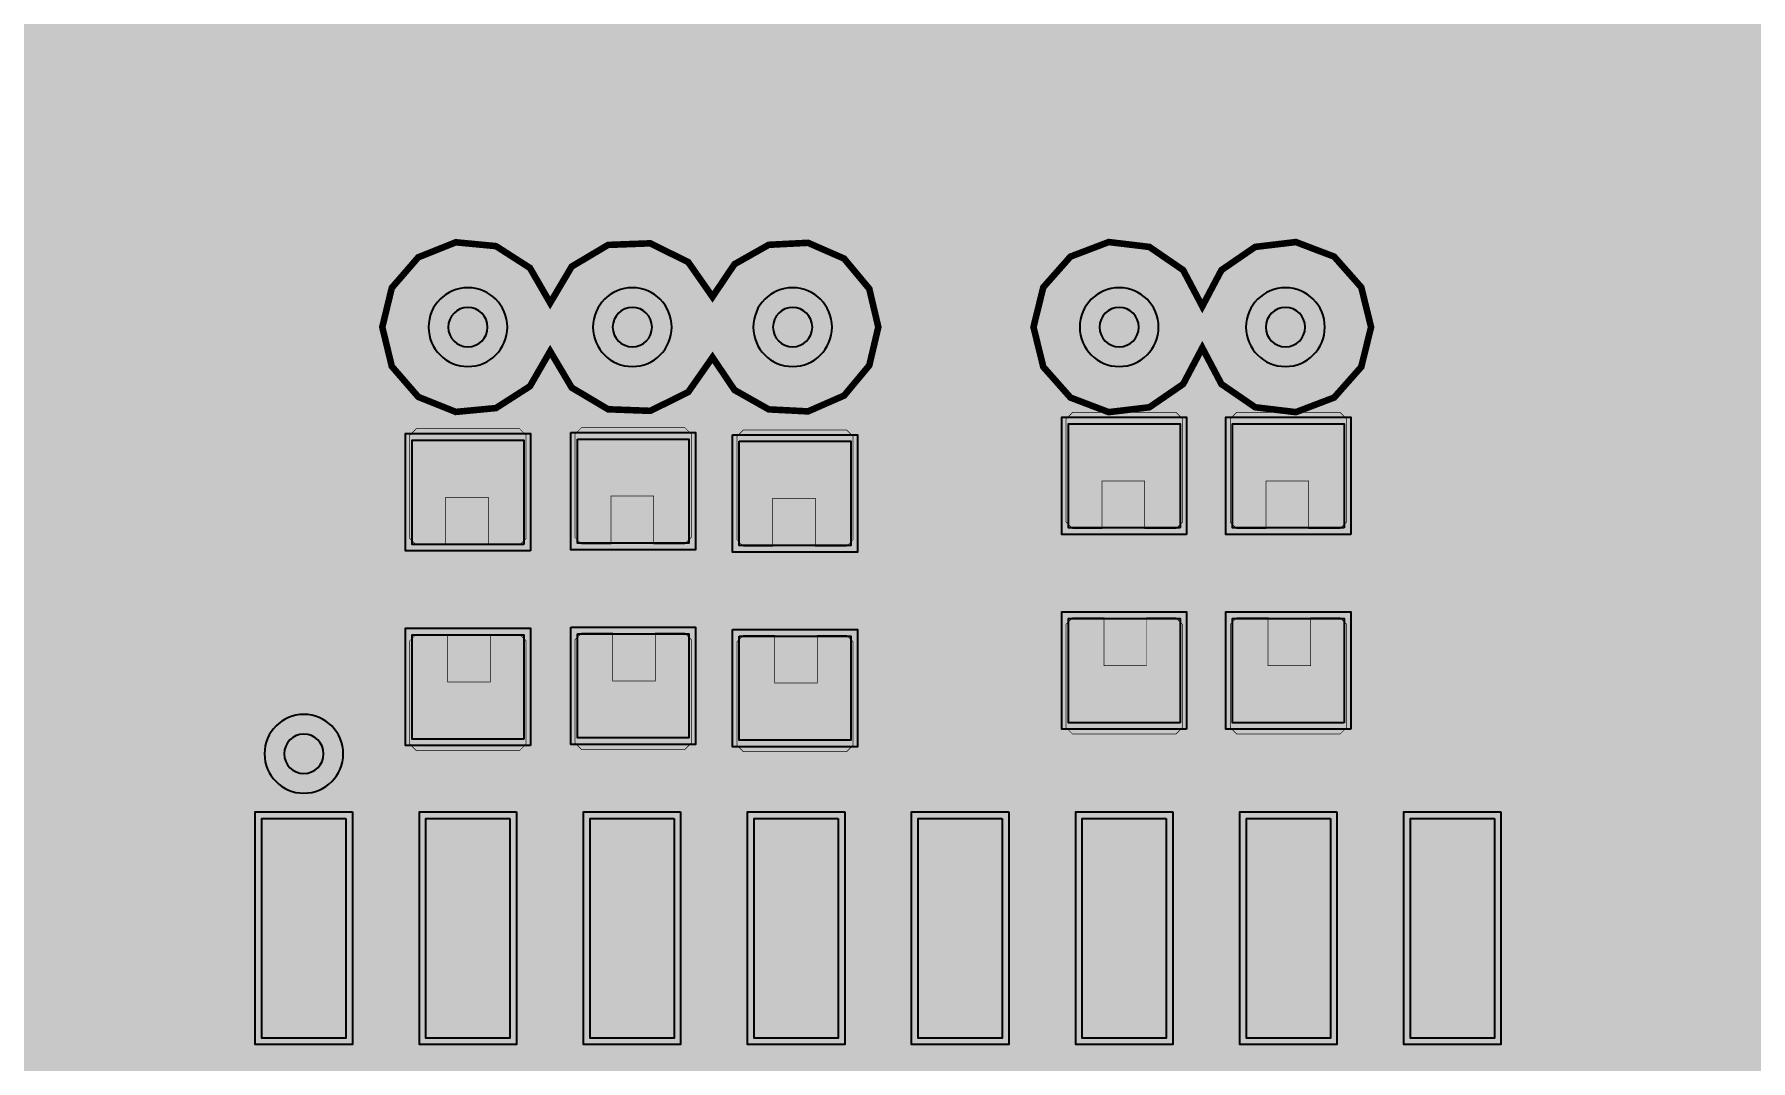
# Model space of a CAD drawing. Header units: millimetres. Extents: x -0.5 to 77.7, y -66.2 to -6.
# Drawn here: x 50.36 to 63.65, y -51.65 to -43.71 of the extents above; entities that cross this region are included whole.
import ezdxf

# ---------------------------------------------------------------- set-up
doc = ezdxf.new("R2010")
doc.units = ezdxf.units.MM
doc.header["$MEASUREMENT"] = 0
for name, color, linetype, true_color in [('Bottom-Layer', 7, 'Continuous', 0x0000ff), ('Document-Layer', 7, 'Continuous', 0xffffff), ('Hole-Layer', 7, 'Continuous', 0x222222), ('Inner1', 7, 'Continuous', 0x999966), ('Multi-Layer', 7, 'Continuous', 0xc0c0c0), ('Top-Layer', 7, 'Continuous', 0xff0000), ('Top-Paste-Mask-Layer', 7, 'Continuous', 0x808080), ('Top-Silkscreen-Layer', 7, 'Continuous', 0xffcc00), ('Top-Solder-Mask-Layer', 7, 'Continuous', 0x800080)]:
    doc.layers.add(name, color=color, linetype=linetype, true_color=true_color)

msp = doc.modelspace()

# ---------------------------------------------------------------- hatches: boundary and pattern name
at = {"layer": 'Inner1'}
for points in [[(77.23901447802896, -6.454152908305818), (77.23901447802896, -65.68199136398273), (-0.022860045720091406, -65.68199136398273), (-0.02286004572008509, -6.454152908305818)], [(53.05796545593092, -45.974091948183904), (53.13166017098555, -46.27791625335539), (53.33636498520883, -46.51421280109517), (53.62658236333223, -46.630462501632856), (53.93780881311105, -46.60082778553835), (54.20087138212088, -46.43189524211978), (54.357301985198404, -46.16121168912712), (54.524366808863036, -46.44278651869272), (54.805786481654316, -46.61011257080966), (55.13296227085916, -46.62240252236277), (55.42614195343202, -46.476660580295764), (55.613860181971155, -46.208412734777625), (55.78402812336606, -46.46100170831857), (56.049156165593196, -46.61088646090487), (56.353320662713244, -46.62645169539584), (56.63236398167703, -46.504414225843576), (56.82742731735639, -46.27051550223293), (56.897365822044385, -45.974091948183904), (56.827427317356396, -45.67766839413488), (56.63236398167704, -45.44376967052423), (56.35332066271325, -45.32173220097197), (56.0491561655932, -45.33729743546294), (55.78402812336607, -45.48718218804923), (55.61386018197116, -45.73977116159018), (55.42614195343203, -45.47152331607204), (55.13296227085916, -45.32578137400503), (54.80578648165431, -45.33807132555814), (54.52436680886303, -45.50539737767508), (54.3573019851984, -45.78697220724068), (54.20087138212088, -45.51628865424803), (53.93780881311105, -45.34735611082945), (53.62658236333223, -45.31772139473495), (53.33636498520883, -45.43397109527263), (53.131660170985555, -45.67026764301241)], [(58.09848932787708, -45.974091948183904), (58.17427724773526, -46.28194336465903), (58.38431799379164, -46.51942849770581), (58.680602085246264, -46.632264841908736), (58.99540720789535, -46.59466114294092), (59.256777654213984, -46.41521256196752), (59.404971399572126, -46.1349360605285), (59.55316514493027, -46.41521256196752), (59.814535591248905, -46.59466114294093), (60.12934071389799, -46.632264841908736), (60.42562480535261, -46.51942849770582), (60.635665551409, -46.28194336465903), (60.71145347126718, -45.974091948183904), (60.635665551409, -45.66624053170878), (60.42562480535262, -45.428755398662), (60.129340713897996, -45.315919054459066), (59.81453559124891, -45.35352275342688), (59.553165144930276, -45.53297133440028), (59.40497139957213, -45.813247835839306), (59.25677765421399, -45.53297133440028), (58.995407207895354, -45.35352275342687), (58.68060208524627, -45.315919054459066), (58.38431799379165, -45.42875539866199), (58.17427724773526, -45.66624053170878)]]:
    msp.add_hatch(color=256, dxfattribs=at).paths.add_polyline_path(points)
at = {"layer": 'Top-Layer'}
for points in [[(59.233121666243335, -47.52896875793752), (58.36911353822709, -47.52896875793752), (58.3691135382271, -46.72249174498349), (59.23312166624334, -46.72249174498349)], [(60.503124206248415, -47.52896875793752), (59.63911607823217, -47.52896875793752), (59.63911607823217, -46.72249174498349), (60.503124206248415, -46.72249174498349)], [(54.15311150622301, -47.655969011938026), (53.28910337820677, -47.655969011938026), (53.28910337820677, -46.84949199898401), (54.15311150622301, -46.84949199898401)], [(54.56774193548388, -46.84085598171197), (55.431750063500125, -46.84085598171197), (55.431750063500125, -47.647332994665994), (54.56774193548388, -47.647332994665994)], [(55.8204724409449, -46.85812801625604), (56.68448056896114, -46.85812801625604), (56.68448056896114, -47.66460502921006), (55.8204724409449, -47.66460502921006)], [(54.15311150622301, -49.162700025400056), (53.28910337820677, -49.162700025400056), (53.28910337820677, -48.35622301244604), (54.15311150622301, -48.35622301244604)], [(54.56774193548388, -48.347586995174005), (55.431750063500125, -48.347586995174005), (55.431750063500125, -49.154064008128024), (54.56774193548388, -49.154064008128024)], [(59.233121666243335, -49.03569977139955), (58.36911353822709, -49.03569977139955), (58.3691135382271, -48.22922275844552), (59.23312166624334, -48.22922275844552)], [(60.503124206248415, -49.03569977139955), (59.63911607823217, -49.03569977139955), (59.63911607823217, -48.22922275844552), (60.503124206248415, -48.22922275844552)], [(55.8204724409449, -48.36485902971807), (56.68448056896114, -48.36485902971807), (56.68448056896114, -49.17133604267209), (55.8204724409449, -49.17133604267209)], [(52.77611125222252, -49.7761112522225), (52.77611125222252, -51.4761112522225), (52.12609855219712, -51.4761112522225), (52.12609855219712, -49.7761112522225)], [(54.0461137922276, -49.7761112522225), (54.0461137922276, -51.4761112522225), (53.3961010922022, -51.4761112522225), (53.3961010922022, -49.7761112522225)], [(55.31611633223268, -49.7761112522225), (55.31611633223268, -51.4761112522225), (54.66610363220728, -51.4761112522225), (54.66610363220728, -49.7761112522225)], [(56.58611887223776, -49.7761112522225), (56.58611887223776, -51.4761112522225), (55.936106172212355, -51.4761112522225), (55.936106172212355, -49.7761112522225)], [(57.85612141224284, -49.7761112522225), (57.85612141224284, -51.4761112522225), (57.206108712217436, -51.4761112522225), (57.206108712217436, -49.7761112522225)], [(59.126123952247916, -49.7761112522225), (59.126123952247916, -51.4761112522225), (58.476111252222516, -51.4761112522225), (58.476111252222516, -49.7761112522225)], [(60.396126492252996, -49.7761112522225), (60.396126492252996, -51.4761112522225), (59.7461137922276, -51.4761112522225), (59.7461137922276, -49.7761112522225)], [(61.66612903225808, -49.7761112522225), (61.66612903225808, -51.4761112522225), (61.01611633223268, -51.4761112522225), (61.01611633223268, -49.7761112522225)]]:
    msp.add_hatch(color=256, dxfattribs=at).paths.add_polyline_path(points)
at = {"layer": 'Top-Paste-Mask-Layer'}
for points in [[(53.27112014224029, -46.81107442214885), (53.32113284226569, -46.76108712217425), (54.121132842265695, -46.76108712217425), (54.17112014224029, -46.81107442214885), (54.17112014224029, -47.611074422148846), (54.121132842265695, -47.661087122174244), (53.879095758191525, -47.661087122174244), (53.879095758191525, -47.29108458216917), (53.549098298196604, -47.29108458216917), (53.549098298196604, -47.661087122174244), (53.32113284226569, -47.661087122174244), (53.27112014224029, -47.611074422148846)], [(53.27112014224029, -46.81107442214885), (53.32113284226569, -46.76108712217425), (54.121132842265695, -46.76108712217425), (54.17112014224029, -46.81107442214885), (54.17112014224029, -47.611074422148846), (54.121132842265695, -47.661087122174244), (53.879095758191525, -47.661087122174244), (53.879095758191525, -47.29108458216917), (53.549098298196604, -47.29108458216917), (53.549098298196604, -47.661087122174244), (53.32113284226569, -47.661087122174244), (53.27112014224029, -47.611074422148846)], [(54.54975869951741, -46.80243840487682), (54.59977139954281, -46.752451104902214), (55.399771399542814, -46.752451104902214), (55.44975869951741, -46.80243840487682), (55.44975869951741, -47.602438404876814), (55.399771399542814, -47.65245110490221), (55.15773431546864, -47.65245110490221), (55.15773431546864, -47.28244856489714), (54.827736855473724, -47.28244856489714), (54.827736855473724, -47.65245110490221), (54.59977139954281, -47.65245110490221), (54.54975869951741, -47.602438404876814)], [(54.54975869951741, -46.80243840487682), (54.59977139954281, -46.752451104902214), (55.399771399542814, -46.752451104902214), (55.44975869951741, -46.80243840487682), (55.44975869951741, -47.602438404876814), (55.399771399542814, -47.65245110490221), (55.15773431546864, -47.65245110490221), (55.15773431546864, -47.28244856489714), (54.827736855473724, -47.28244856489714), (54.827736855473724, -47.65245110490221), (54.59977139954281, -47.65245110490221), (54.54975869951741, -47.602438404876814)], [(58.35113030226061, -46.68407416814834), (58.40114300228601, -46.63408686817374), (59.20114300228602, -46.63408686817374), (59.25113030226061, -46.68407416814834), (59.25113030226061, -47.48407416814834), (59.20114300228602, -47.53408686817374), (58.95910591821185, -47.53408686817374), (58.95910591821185, -47.16408432816866), (58.629108458216926, -47.16408432816866), (58.629108458216926, -47.53408686817374), (58.40114300228601, -47.53408686817374), (58.35113030226061, -47.48407416814834)], [(58.35113030226061, -46.68407416814834), (58.40114300228601, -46.63408686817374), (59.20114300228602, -46.63408686817374), (59.25113030226061, -46.68407416814834), (59.25113030226061, -47.48407416814834), (59.20114300228602, -47.53408686817374), (58.95910591821185, -47.53408686817374), (58.95910591821185, -47.16408432816866), (58.629108458216926, -47.16408432816866), (58.629108458216926, -47.53408686817374), (58.40114300228601, -47.53408686817374), (58.35113030226061, -47.48407416814834)], [(59.62113284226569, -46.68407416814834), (59.67114554229109, -46.63408686817374), (60.4711455422911, -46.63408686817374), (60.52113284226569, -46.68407416814834), (60.52113284226569, -47.48407416814834), (60.4711455422911, -47.53408686817374), (60.22910845821693, -47.53408686817374), (60.22910845821693, -47.16408432816866), (59.89911099822201, -47.16408432816866), (59.89911099822201, -47.53408686817374), (59.67114554229109, -47.53408686817374), (59.62113284226569, -47.48407416814834)], [(59.62113284226569, -46.68407416814834), (59.67114554229109, -46.63408686817374), (60.4711455422911, -46.63408686817374), (60.52113284226569, -46.68407416814834), (60.52113284226569, -47.48407416814834), (60.4711455422911, -47.53408686817374), (60.22910845821693, -47.53408686817374), (60.22910845821693, -47.16408432816866), (59.89911099822201, -47.16408432816866), (59.89911099822201, -47.53408686817374), (59.67114554229109, -47.53408686817374), (59.62113284226569, -47.48407416814834)], [(55.80248920497841, -46.81971043942088), (55.85250190500381, -46.769723139446285), (56.65250190500382, -46.769723139446285), (56.70248920497841, -46.81971043942088), (56.70248920497841, -47.61971043942088), (56.65250190500382, -47.669723139446276), (56.41046482092964, -47.669723139446276), (56.41046482092964, -47.2997205994412), (56.080467360934726, -47.2997205994412), (56.080467360934726, -47.669723139446276), (55.85250190500381, -47.669723139446276), (55.80248920497841, -47.61971043942088)], [(55.80248920497841, -46.81971043942088), (55.85250190500381, -46.769723139446285), (56.65250190500382, -46.769723139446285), (56.70248920497841, -46.81971043942088), (56.70248920497841, -47.61971043942088), (56.65250190500382, -47.669723139446276), (56.41046482092964, -47.669723139446276), (56.41046482092964, -47.2997205994412), (56.080467360934726, -47.2997205994412), (56.080467360934726, -47.669723139446276), (55.85250190500381, -47.669723139446276), (55.80248920497841, -47.61971043942088)], [(59.25110490220981, -49.0741173482347), (59.20109220218441, -49.124104648209304), (58.40109220218441, -49.124104648209304), (58.35110490220981, -49.0741173482347), (58.35110490220981, -48.274117348234704), (58.40109220218441, -48.224104648209305), (58.64312928625858, -48.224104648209305), (58.64312928625858, -48.59410718821438), (58.9731267462535, -48.59410718821438), (58.9731267462535, -48.224104648209305), (59.20109220218441, -48.224104648209305), (59.25110490220981, -48.274117348234704)], [(59.25110490220981, -49.0741173482347), (59.20109220218441, -49.124104648209304), (58.40109220218441, -49.124104648209304), (58.35110490220981, -49.0741173482347), (58.35110490220981, -48.274117348234704), (58.40109220218441, -48.224104648209305), (58.64312928625858, -48.224104648209305), (58.64312928625858, -48.59410718821438), (58.9731267462535, -48.59410718821438), (58.9731267462535, -48.224104648209305), (59.20109220218441, -48.224104648209305), (59.25110490220981, -48.274117348234704)], [(60.52110744221489, -49.0741173482347), (60.47109474218949, -49.124104648209304), (59.67109474218949, -49.124104648209304), (59.62110744221489, -49.0741173482347), (59.62110744221489, -48.274117348234704), (59.67109474218949, -48.224104648209305), (59.91313182626366, -48.224104648209305), (59.91313182626366, -48.59410718821438), (60.24312928625858, -48.59410718821438), (60.24312928625858, -48.224104648209305), (60.47109474218949, -48.224104648209305), (60.52110744221489, -48.274117348234704)], [(60.52110744221489, -49.0741173482347), (60.47109474218949, -49.124104648209304), (59.67109474218949, -49.124104648209304), (59.62110744221489, -49.0741173482347), (59.62110744221489, -48.274117348234704), (59.67109474218949, -48.224104648209305), (59.91313182626366, -48.224104648209305), (59.91313182626366, -48.59410718821438), (60.24312928625858, -48.59410718821438), (60.24312928625858, -48.224104648209305), (60.47109474218949, -48.224104648209305), (60.52110744221489, -48.274117348234704)], [(54.171094742189496, -49.201117602235215), (54.12108204216409, -49.25110490220981), (53.321082042164086, -49.25110490220981), (53.27109474218949, -49.201117602235215), (53.27109474218949, -48.40111760223522), (53.321082042164086, -48.35110490220981), (53.563119126238256, -48.35110490220981), (53.563119126238256, -48.72110744221489), (53.89311658623318, -48.72110744221489), (53.89311658623318, -48.35110490220981), (54.12108204216409, -48.35110490220981), (54.171094742189496, -48.40111760223522)], [(54.171094742189496, -49.201117602235215), (54.12108204216409, -49.25110490220981), (53.321082042164086, -49.25110490220981), (53.27109474218949, -49.201117602235215), (53.27109474218949, -48.40111760223522), (53.321082042164086, -48.35110490220981), (53.563119126238256, -48.35110490220981), (53.563119126238256, -48.72110744221489), (53.89311658623318, -48.72110744221489), (53.89311658623318, -48.35110490220981), (54.12108204216409, -48.35110490220981), (54.171094742189496, -48.40111760223522)], [(55.449733299466615, -49.19248158496318), (55.39972059944121, -49.24246888493778), (54.599720599441206, -49.24246888493778), (54.54973329946661, -49.19248158496318), (54.54973329946661, -48.39248158496318), (54.599720599441206, -48.34246888493778), (54.84175768351538, -48.34246888493778), (54.84175768351538, -48.712471424942855), (55.171755143510296, -48.712471424942855), (55.171755143510296, -48.34246888493778), (55.39972059944121, -48.34246888493778), (55.449733299466615, -48.39248158496318)], [(55.449733299466615, -49.19248158496318), (55.39972059944121, -49.24246888493778), (54.599720599441206, -49.24246888493778), (54.54973329946661, -49.19248158496318), (54.54973329946661, -48.39248158496318), (54.599720599441206, -48.34246888493778), (54.84175768351538, -48.34246888493778), (54.84175768351538, -48.712471424942855), (55.171755143510296, -48.712471424942855), (55.171755143510296, -48.34246888493778), (55.39972059944121, -48.34246888493778), (55.449733299466615, -48.39248158496318)], [(56.70246380492761, -49.20975361950725), (56.65245110490221, -49.25974091948184), (55.85245110490221, -49.25974091948184), (55.80246380492761, -49.20975361950725), (55.80246380492761, -48.40975361950725), (55.85245110490221, -48.359740919481844), (56.094488188976385, -48.359740919481844), (56.094488188976385, -48.729743459486926), (56.4244856489713, -48.729743459486926), (56.4244856489713, -48.359740919481844), (56.65245110490221, -48.359740919481844), (56.70246380492761, -48.40975361950725)], [(56.70246380492761, -49.20975361950725), (56.65245110490221, -49.25974091948184), (55.85245110490221, -49.25974091948184), (55.80246380492761, -49.20975361950725), (55.80246380492761, -48.40975361950725), (55.85245110490221, -48.359740919481844), (56.094488188976385, -48.359740919481844), (56.094488188976385, -48.729743459486926), (56.4244856489713, -48.729743459486926), (56.4244856489713, -48.359740919481844), (56.65245110490221, -48.359740919481844), (56.70246380492761, -48.40975361950725)], [(52.77611125222252, -49.7761112522225), (52.77611125222252, -51.4761112522225), (52.12609855219712, -51.4761112522225), (52.12609855219712, -49.7761112522225)], [(54.0461137922276, -49.7761112522225), (54.0461137922276, -51.4761112522225), (53.3961010922022, -51.4761112522225), (53.3961010922022, -49.7761112522225)], [(55.31611633223268, -49.7761112522225), (55.31611633223268, -51.4761112522225), (54.66610363220728, -51.4761112522225), (54.66610363220728, -49.7761112522225)], [(56.58611887223776, -49.7761112522225), (56.58611887223776, -51.4761112522225), (55.936106172212355, -51.4761112522225), (55.936106172212355, -49.7761112522225)], [(57.85612141224284, -49.7761112522225), (57.85612141224284, -51.4761112522225), (57.206108712217436, -51.4761112522225), (57.206108712217436, -49.7761112522225)], [(59.126123952247916, -49.7761112522225), (59.126123952247916, -51.4761112522225), (58.476111252222516, -51.4761112522225), (58.476111252222516, -49.7761112522225)], [(60.396126492252996, -49.7761112522225), (60.396126492252996, -51.4761112522225), (59.7461137922276, -51.4761112522225), (59.7461137922276, -49.7761112522225)], [(61.66612903225808, -49.7761112522225), (61.66612903225808, -51.4761112522225), (61.01611633223268, -51.4761112522225), (61.01611633223268, -49.7761112522225)]]:
    msp.add_hatch(color=256, dxfattribs=at).paths.add_polyline_path(points)
at = {"layer": 'Top-Solder-Mask-Layer'}
for points in [[(59.283921767843545, -47.57976885953772), (58.31831343662688, -47.57976885953772), (58.31831343662689, -46.67169164338329), (59.28392176784355, -46.67169164338329)], [(60.553924307848625, -47.57976885953772), (59.58831597663196, -47.57976885953772), (59.58831597663196, -46.67169164338329), (60.553924307848625, -46.67169164338329)], [(54.20391160782322, -47.706769113538236), (53.23830327660656, -47.706769113538236), (53.23830327660656, -46.7986918973838), (54.20391160782322, -46.7986918973838)], [(54.51694183388367, -46.790055880111765), (55.482550165100335, -46.790055880111765), (55.482550165100335, -47.698133096266204), (54.51694183388367, -47.698133096266204)], [(55.76967233934469, -46.80732791465583), (56.73528067056135, -46.80732791465583), (56.73528067056135, -47.71540513081027), (55.76967233934469, -47.71540513081027)], [(59.283921767843545, -49.08649987299976), (58.31831343662688, -49.08649987299976), (58.31831343662689, -48.17842265684532), (59.28392176784355, -48.17842265684532)], [(60.553924307848625, -49.08649987299976), (59.58831597663196, -49.08649987299976), (59.58831597663196, -48.17842265684532), (60.553924307848625, -48.17842265684532)], [(54.20391160782322, -49.213500127000266), (53.23830327660656, -49.213500127000266), (53.23830327660656, -48.30542291084583), (54.20391160782322, -48.30542291084583)], [(54.51694183388367, -48.296786893573795), (55.482550165100335, -48.296786893573795), (55.482550165100335, -49.204864109728234), (54.51694183388367, -49.204864109728234)], [(55.76967233934469, -48.31405892811786), (56.73528067056135, -48.31405892811786), (56.73528067056135, -49.2221361442723), (55.76967233934469, -49.2221361442723)], [(52.826911353822716, -49.725311150622304), (52.826911353822716, -51.526911353822705), (52.07529845059692, -51.526911353822705), (52.07529845059692, -49.725311150622304)], [(54.0969138938278, -49.725311150622304), (54.0969138938278, -51.526911353822705), (53.345300990602, -51.526911353822705), (53.345300990602, -49.725311150622304)], [(55.36691643383288, -49.725311150622304), (55.36691643383288, -51.526911353822705), (54.61530353060708, -51.526911353822705), (54.61530353060708, -49.725311150622304)], [(56.63691897383796, -49.725311150622304), (56.63691897383796, -51.526911353822705), (55.88530607061216, -51.526911353822705), (55.88530607061216, -49.725311150622304)], [(57.90692151384304, -49.725311150622304), (57.90692151384304, -51.526911353822705), (57.15530861061724, -51.526911353822705), (57.15530861061724, -49.725311150622304)], [(59.17692405384812, -49.725311150622304), (59.17692405384812, -51.526911353822705), (58.42531115062232, -51.526911353822705), (58.42531115062232, -49.725311150622304)], [(60.4469265938532, -49.725311150622304), (60.4469265938532, -51.526911353822705), (59.6953136906274, -51.526911353822705), (59.6953136906274, -49.725311150622304)], [(61.71692913385828, -49.725311150622304), (61.71692913385828, -51.526911353822705), (60.96531623063248, -51.526911353822705), (60.96531623063248, -49.725311150622304)]]:
    msp.add_hatch(color=256, dxfattribs=at).paths.add_polyline_path(points)

# ---------------------------------------------------------------- linework, layer by layer
at = {"layer": 'Bottom-Layer', "const_width": 0.25400050800101603}
for points in [[(54.22910845821692, -42.7990855981712), (56.23422402844807, -44.804201168402344)], [(53.8481076962154, -43.30708661417324), (54.99349758699518, -44.45247650495302)], [(54.99349758699518, -44.45247650495302), (54.99349758699518, -45.974091948183904)], [(42.672085344170696, -44.57708915417832), (52.3241046482093, -44.57708915417832)], [(52.3241046482093, -44.57708915417832), (53.721107442214894, -45.974091948183904)], [(57.32972059944121, -45.15948437896876), (57.78511557023115, -44.704089408178824)], [(57.78511557023115, -44.704089408178824), (58.77830835661671, -44.704089408178824)], [(58.77830835661671, -44.704089408178824), (60.04831089662179, -45.974091948183904)], [(56.23422402844807, -44.804201168402344), (56.23422402844807, -45.974091948183904)], [(57.32972059944121, -46.30248666497334), (57.32972059944121, -45.15948437896876)], [(56.38811277622556, -48.260096520193045), (58.6741173482347, -45.974091948183904)], [(58.6741173482347, -45.974091948183904), (58.76163068326137, -45.974091948183904)], [(57.15011430022861, -46.48209296418593), (57.32972059944121, -46.30248666497334)], [(55.20612395224791, -47.828097536195074), (56.55212852425706, -46.48209296418593)], [(56.55212852425706, -46.48209296418593), (57.15011430022861, -46.48209296418593)], [(45.09718821437644, -47.828097536195074), (55.20612395224791, -47.828097536195074)], [(44.81665481330963, -48.260096520193045), (56.38811277622556, -48.260096520193045)]]:
    msp.add_lwpolyline(points, dxfattribs=at)
at = {"layer": 'Document-Layer', "const_width": 0.5}
msp.add_lwpolyline([(61.24612649225299, -50.62611125222251, 1), (61.745999491999, -50.62611125222251, 1)], format="xyb", close=True, dxfattribs=at)
msp.add_lwpolyline([(61.24612649225299, -50.62611125222251, 1), (61.745999491999, -50.62611125222251, 1)], format="xyb", close=True, dxfattribs=at)
at = {"layer": 'Hole-Layer'}
for points in [[(53.56860807721616, -45.974091948183904, 1), (53.87360680721362, -45.974091948183904, 1)], [(54.84099822199645, -45.974091948183904, 1), (55.145996951993915, -45.974091948183904, 1)], [(56.081724663449336, -45.974091948183904, 1), (56.3867233934468, -45.974091948183904, 1)], [(58.60913131826264, -45.974091948183904, 1), (58.914130048260105, -45.974091948183904, 1)], [(59.89581153162306, -45.974091948183904, 1), (60.200810261620525, -45.974091948183904, 1)], [(52.29860553721108, -49.27609855219711, 1), (52.603604267208546, -49.27609855219711, 1)]]:
    msp.add_lwpolyline(points, format="xyb", close=True, dxfattribs=at)
at = {"layer": 'Inner1', "const_width": 0.05080010160020321}
for points in [[(53.05796545593092, -45.974091948183904), (53.13166017098555, -46.27791625335539), (53.33636498520883, -46.51421280109517), (53.62658236333223, -46.630462501632856), (53.93780881311105, -46.60082778553835), (54.20087138212088, -46.43189524211978), (54.357301985198404, -46.16121168912712), (54.524366808863036, -46.44278651869272), (54.805786481654316, -46.61011257080966), (55.13296227085916, -46.62240252236277), (55.42614195343202, -46.476660580295764), (55.613860181971155, -46.208412734777625), (55.78402812336606, -46.46100170831857), (56.049156165593196, -46.61088646090487), (56.353320662713244, -46.62645169539584), (56.63236398167703, -46.504414225843576), (56.82742731735639, -46.27051550223293), (56.897365822044385, -45.974091948183904), (56.827427317356396, -45.67766839413488), (56.63236398167704, -45.44376967052423), (56.35332066271325, -45.32173220097197), (56.0491561655932, -45.33729743546294), (55.78402812336607, -45.48718218804923), (55.61386018197116, -45.73977116159018), (55.42614195343203, -45.47152331607204), (55.13296227085916, -45.32578137400503), (54.80578648165431, -45.33807132555814), (54.52436680886303, -45.50539737767508), (54.3573019851984, -45.78697220724068), (54.20087138212088, -45.51628865424803), (53.93780881311105, -45.34735611082945), (53.62658236333223, -45.31772139473495), (53.33636498520883, -45.43397109527263), (53.131660170985555, -45.67026764301241)], [(58.09848932787708, -45.974091948183904), (58.17427724773526, -46.28194336465903), (58.38431799379164, -46.51942849770581), (58.680602085246264, -46.632264841908736), (58.99540720789535, -46.59466114294092), (59.256777654213984, -46.41521256196752), (59.404971399572126, -46.1349360605285), (59.55316514493027, -46.41521256196752), (59.814535591248905, -46.59466114294093), (60.12934071389799, -46.632264841908736), (60.42562480535261, -46.51942849770582), (60.635665551409, -46.28194336465903), (60.71145347126718, -45.974091948183904), (60.635665551409, -45.66624053170878), (60.42562480535262, -45.428755398662), (60.129340713897996, -45.315919054459066), (59.81453559124891, -45.35352275342688), (59.553165144930276, -45.53297133440028), (59.40497139957213, -45.813247835839306), (59.25677765421399, -45.53297133440028), (58.995407207895354, -45.35352275342687), (58.68060208524627, -45.315919054459066), (58.38431799379165, -45.42875539866199), (58.17427724773526, -45.66624053170878)]]:
    msp.add_lwpolyline(points, close=True, dxfattribs=at)
at = {"layer": 'Multi-Layer'}
for points in [[(53.416106172212345, -45.974091948183904, 1), (54.026108712217436, -45.974091948183904, 1)], [(54.68849631699264, -45.974091948183904, 1), (55.298498856997725, -45.974091948183904, 1)], [(55.929222758445526, -45.974091948183904, 1), (56.53922529845061, -45.974091948183904, 1)], [(58.45662941325883, -45.974091948183904, 1), (59.066631953263915, -45.974091948183904, 1)], [(59.74330962661925, -45.974091948183904, 1), (60.353312166624335, -45.974091948183904, 1)], [(52.14610363220727, -49.27609855219711, 1), (52.756106172212355, -49.27609855219711, 1)]]:
    msp.add_lwpolyline(points, format="xyb", close=True, dxfattribs=at)
at = {"layer": 'Top-Layer'}
for points, const_width in [([(60.77101854203709, -41.125897891795795), (60.77101854203709, -45.27698755397512)], 0.4), ([(60.77101854203709, -45.27698755397512), (61.34112268224537, -45.8470916941834)], 0.4), ([(61.34112268224537, -45.8470916941834), (61.34112268224537, -51.007112014224035)], 0.4), ([(68.32613665227332, -45.974091948183904), (55.11811023622048, -59.182118364236736)], 0.4), ([(53.721107442214894, -45.974091948183904), (53.721107442214894, -47.25273050546102)], 0.25400050800101603), ([(54.99349758699518, -45.974091948183904), (54.99349758699518, -47.237846075692154)], 0.25400050800101603), ([(56.23422402844807, -45.974091948183904), (56.25247650495301, -45.99234442468885)], 0.25400050800101603), ([(56.25247650495301, -45.99234442468885), (56.25247650495301, -47.261366522733056)], 0.25400050800101603), ([(58.76163068326137, -45.974091948183904), (58.80111760223521, -46.01357886715774)], 0.25400050800101603), ([(58.80111760223521, -46.01357886715774), (58.80111760223521, -47.12573025146051)], 0.25400050800101603), ([(60.04831089662179, -45.974091948183904), (60.07112014224029, -45.996901193802394)], 0.25400050800101603), ([(60.07112014224029, -45.996901193802394), (60.07112014224029, -47.12573025146051)], 0.25400050800101603), ([(54.99349758699518, -47.237846075692154), (54.99974599949201, -47.244094488188985)], 0.25400050800101603), ([(58.80111760223521, -51.007112014224035), (58.80111760223521, -48.63246126492254)], 0.25400050800101603), ([(60.07112014224029, -51.007112014224035), (60.07112014224029, -48.63246126492254)], 0.25400050800101603), ([(53.721107442214894, -51.007112014224035), (53.721107442214894, -48.75946151892305)], 0.25400050800101603), ([(54.991109982219974, -48.75946151892305), (54.99974599949201, -48.75082550165101)], 0.25400050800101603), ([(54.991109982219974, -51.007112014224035), (54.991109982219974, -48.75946151892305)], 0.25400050800101603), ([(56.261112522225055, -48.77673355346711), (56.25247650495301, -48.76809753619508)], 0.25400050800101603), ([(56.261112522225055, -51.007112014224035), (56.261112522225055, -48.77673355346711)], 0.25400050800101603), ([(52.45110490220981, -51.007112014224035), (52.45110490220981, -49.27609855219711)], 0.25400050800101603)]:
    msp.add_lwpolyline(points, dxfattribs=dict(at, const_width=const_width))
for points in [[(59.233121666243335, -47.52896875793752), (58.36911353822709, -47.52896875793752), (58.3691135382271, -46.72249174498349), (59.23312166624334, -46.72249174498349)], [(60.503124206248415, -47.52896875793752), (59.63911607823217, -47.52896875793752), (59.63911607823217, -46.72249174498349), (60.503124206248415, -46.72249174498349)], [(54.15311150622301, -47.655969011938026), (53.28910337820677, -47.655969011938026), (53.28910337820677, -46.84949199898401), (54.15311150622301, -46.84949199898401)], [(54.56774193548388, -46.84085598171197), (55.431750063500125, -46.84085598171197), (55.431750063500125, -47.647332994665994), (54.56774193548388, -47.647332994665994)], [(55.8204724409449, -46.85812801625604), (56.68448056896114, -46.85812801625604), (56.68448056896114, -47.66460502921006), (55.8204724409449, -47.66460502921006)], [(54.15311150622301, -49.162700025400056), (53.28910337820677, -49.162700025400056), (53.28910337820677, -48.35622301244604), (54.15311150622301, -48.35622301244604)], [(54.56774193548388, -48.347586995174005), (55.431750063500125, -48.347586995174005), (55.431750063500125, -49.154064008128024), (54.56774193548388, -49.154064008128024)], [(59.233121666243335, -49.03569977139955), (58.36911353822709, -49.03569977139955), (58.3691135382271, -48.22922275844552), (59.23312166624334, -48.22922275844552)], [(60.503124206248415, -49.03569977139955), (59.63911607823217, -49.03569977139955), (59.63911607823217, -48.22922275844552), (60.503124206248415, -48.22922275844552)], [(55.8204724409449, -48.36485902971807), (56.68448056896114, -48.36485902971807), (56.68448056896114, -49.17133604267209), (55.8204724409449, -49.17133604267209)], [(52.77611125222252, -49.7761112522225), (52.77611125222252, -51.4761112522225), (52.12609855219712, -51.4761112522225), (52.12609855219712, -49.7761112522225)], [(54.0461137922276, -49.7761112522225), (54.0461137922276, -51.4761112522225), (53.3961010922022, -51.4761112522225), (53.3961010922022, -49.7761112522225)], [(55.31611633223268, -49.7761112522225), (55.31611633223268, -51.4761112522225), (54.66610363220728, -51.4761112522225), (54.66610363220728, -49.7761112522225)], [(56.58611887223776, -49.7761112522225), (56.58611887223776, -51.4761112522225), (55.936106172212355, -51.4761112522225), (55.936106172212355, -49.7761112522225)], [(57.85612141224284, -49.7761112522225), (57.85612141224284, -51.4761112522225), (57.206108712217436, -51.4761112522225), (57.206108712217436, -49.7761112522225)], [(59.126123952247916, -49.7761112522225), (59.126123952247916, -51.4761112522225), (58.476111252222516, -51.4761112522225), (58.476111252222516, -49.7761112522225)], [(60.396126492252996, -49.7761112522225), (60.396126492252996, -51.4761112522225), (59.7461137922276, -51.4761112522225), (59.7461137922276, -49.7761112522225)], [(61.66612903225808, -49.7761112522225), (61.66612903225808, -51.4761112522225), (61.01611633223268, -51.4761112522225), (61.01611633223268, -49.7761112522225)]]:
    msp.add_lwpolyline(points, close=True, dxfattribs=at)
at = {"layer": 'Top-Paste-Mask-Layer', "const_width": 0.005080010160020321}
for points in [[(53.27112014224029, -46.81107442214885), (53.32113284226569, -46.76108712217425), (54.121132842265695, -46.76108712217425), (54.17112014224029, -46.81107442214885), (54.17112014224029, -47.611074422148846), (54.121132842265695, -47.661087122174244), (53.879095758191525, -47.661087122174244), (53.879095758191525, -47.29108458216917), (53.549098298196604, -47.29108458216917), (53.549098298196604, -47.661087122174244), (53.32113284226569, -47.661087122174244), (53.27112014224029, -47.611074422148846)], [(53.27112014224029, -46.81107442214885), (53.32113284226569, -46.76108712217425), (54.121132842265695, -46.76108712217425), (54.17112014224029, -46.81107442214885), (54.17112014224029, -47.611074422148846), (54.121132842265695, -47.661087122174244), (53.879095758191525, -47.661087122174244), (53.879095758191525, -47.29108458216917), (53.549098298196604, -47.29108458216917), (53.549098298196604, -47.661087122174244), (53.32113284226569, -47.661087122174244), (53.27112014224029, -47.611074422148846)], [(54.54975869951741, -46.80243840487682), (54.59977139954281, -46.752451104902214), (55.399771399542814, -46.752451104902214), (55.44975869951741, -46.80243840487682), (55.44975869951741, -47.602438404876814), (55.399771399542814, -47.65245110490221), (55.15773431546864, -47.65245110490221), (55.15773431546864, -47.28244856489714), (54.827736855473724, -47.28244856489714), (54.827736855473724, -47.65245110490221), (54.59977139954281, -47.65245110490221), (54.54975869951741, -47.602438404876814)], [(54.54975869951741, -46.80243840487682), (54.59977139954281, -46.752451104902214), (55.399771399542814, -46.752451104902214), (55.44975869951741, -46.80243840487682), (55.44975869951741, -47.602438404876814), (55.399771399542814, -47.65245110490221), (55.15773431546864, -47.65245110490221), (55.15773431546864, -47.28244856489714), (54.827736855473724, -47.28244856489714), (54.827736855473724, -47.65245110490221), (54.59977139954281, -47.65245110490221), (54.54975869951741, -47.602438404876814)], [(58.35113030226061, -46.68407416814834), (58.40114300228601, -46.63408686817374), (59.20114300228602, -46.63408686817374), (59.25113030226061, -46.68407416814834), (59.25113030226061, -47.48407416814834), (59.20114300228602, -47.53408686817374), (58.95910591821185, -47.53408686817374), (58.95910591821185, -47.16408432816866), (58.629108458216926, -47.16408432816866), (58.629108458216926, -47.53408686817374), (58.40114300228601, -47.53408686817374), (58.35113030226061, -47.48407416814834)], [(58.35113030226061, -46.68407416814834), (58.40114300228601, -46.63408686817374), (59.20114300228602, -46.63408686817374), (59.25113030226061, -46.68407416814834), (59.25113030226061, -47.48407416814834), (59.20114300228602, -47.53408686817374), (58.95910591821185, -47.53408686817374), (58.95910591821185, -47.16408432816866), (58.629108458216926, -47.16408432816866), (58.629108458216926, -47.53408686817374), (58.40114300228601, -47.53408686817374), (58.35113030226061, -47.48407416814834)], [(59.62113284226569, -46.68407416814834), (59.67114554229109, -46.63408686817374), (60.4711455422911, -46.63408686817374), (60.52113284226569, -46.68407416814834), (60.52113284226569, -47.48407416814834), (60.4711455422911, -47.53408686817374), (60.22910845821693, -47.53408686817374), (60.22910845821693, -47.16408432816866), (59.89911099822201, -47.16408432816866), (59.89911099822201, -47.53408686817374), (59.67114554229109, -47.53408686817374), (59.62113284226569, -47.48407416814834)], [(59.62113284226569, -46.68407416814834), (59.67114554229109, -46.63408686817374), (60.4711455422911, -46.63408686817374), (60.52113284226569, -46.68407416814834), (60.52113284226569, -47.48407416814834), (60.4711455422911, -47.53408686817374), (60.22910845821693, -47.53408686817374), (60.22910845821693, -47.16408432816866), (59.89911099822201, -47.16408432816866), (59.89911099822201, -47.53408686817374), (59.67114554229109, -47.53408686817374), (59.62113284226569, -47.48407416814834)], [(55.80248920497841, -46.81971043942088), (55.85250190500381, -46.769723139446285), (56.65250190500382, -46.769723139446285), (56.70248920497841, -46.81971043942088), (56.70248920497841, -47.61971043942088), (56.65250190500382, -47.669723139446276), (56.41046482092964, -47.669723139446276), (56.41046482092964, -47.2997205994412), (56.080467360934726, -47.2997205994412), (56.080467360934726, -47.669723139446276), (55.85250190500381, -47.669723139446276), (55.80248920497841, -47.61971043942088)], [(55.80248920497841, -46.81971043942088), (55.85250190500381, -46.769723139446285), (56.65250190500382, -46.769723139446285), (56.70248920497841, -46.81971043942088), (56.70248920497841, -47.61971043942088), (56.65250190500382, -47.669723139446276), (56.41046482092964, -47.669723139446276), (56.41046482092964, -47.2997205994412), (56.080467360934726, -47.2997205994412), (56.080467360934726, -47.669723139446276), (55.85250190500381, -47.669723139446276), (55.80248920497841, -47.61971043942088)], [(59.25110490220981, -49.0741173482347), (59.20109220218441, -49.124104648209304), (58.40109220218441, -49.124104648209304), (58.35110490220981, -49.0741173482347), (58.35110490220981, -48.274117348234704), (58.40109220218441, -48.224104648209305), (58.64312928625858, -48.224104648209305), (58.64312928625858, -48.59410718821438), (58.9731267462535, -48.59410718821438), (58.9731267462535, -48.224104648209305), (59.20109220218441, -48.224104648209305), (59.25110490220981, -48.274117348234704)], [(59.25110490220981, -49.0741173482347), (59.20109220218441, -49.124104648209304), (58.40109220218441, -49.124104648209304), (58.35110490220981, -49.0741173482347), (58.35110490220981, -48.274117348234704), (58.40109220218441, -48.224104648209305), (58.64312928625858, -48.224104648209305), (58.64312928625858, -48.59410718821438), (58.9731267462535, -48.59410718821438), (58.9731267462535, -48.224104648209305), (59.20109220218441, -48.224104648209305), (59.25110490220981, -48.274117348234704)], [(60.52110744221489, -49.0741173482347), (60.47109474218949, -49.124104648209304), (59.67109474218949, -49.124104648209304), (59.62110744221489, -49.0741173482347), (59.62110744221489, -48.274117348234704), (59.67109474218949, -48.224104648209305), (59.91313182626366, -48.224104648209305), (59.91313182626366, -48.59410718821438), (60.24312928625858, -48.59410718821438), (60.24312928625858, -48.224104648209305), (60.47109474218949, -48.224104648209305), (60.52110744221489, -48.274117348234704)], [(60.52110744221489, -49.0741173482347), (60.47109474218949, -49.124104648209304), (59.67109474218949, -49.124104648209304), (59.62110744221489, -49.0741173482347), (59.62110744221489, -48.274117348234704), (59.67109474218949, -48.224104648209305), (59.91313182626366, -48.224104648209305), (59.91313182626366, -48.59410718821438), (60.24312928625858, -48.59410718821438), (60.24312928625858, -48.224104648209305), (60.47109474218949, -48.224104648209305), (60.52110744221489, -48.274117348234704)], [(54.171094742189496, -49.201117602235215), (54.12108204216409, -49.25110490220981), (53.321082042164086, -49.25110490220981), (53.27109474218949, -49.201117602235215), (53.27109474218949, -48.40111760223522), (53.321082042164086, -48.35110490220981), (53.563119126238256, -48.35110490220981), (53.563119126238256, -48.72110744221489), (53.89311658623318, -48.72110744221489), (53.89311658623318, -48.35110490220981), (54.12108204216409, -48.35110490220981), (54.171094742189496, -48.40111760223522)], [(54.171094742189496, -49.201117602235215), (54.12108204216409, -49.25110490220981), (53.321082042164086, -49.25110490220981), (53.27109474218949, -49.201117602235215), (53.27109474218949, -48.40111760223522), (53.321082042164086, -48.35110490220981), (53.563119126238256, -48.35110490220981), (53.563119126238256, -48.72110744221489), (53.89311658623318, -48.72110744221489), (53.89311658623318, -48.35110490220981), (54.12108204216409, -48.35110490220981), (54.171094742189496, -48.40111760223522)], [(55.449733299466615, -49.19248158496318), (55.39972059944121, -49.24246888493778), (54.599720599441206, -49.24246888493778), (54.54973329946661, -49.19248158496318), (54.54973329946661, -48.39248158496318), (54.599720599441206, -48.34246888493778), (54.84175768351538, -48.34246888493778), (54.84175768351538, -48.712471424942855), (55.171755143510296, -48.712471424942855), (55.171755143510296, -48.34246888493778), (55.39972059944121, -48.34246888493778), (55.449733299466615, -48.39248158496318)], [(55.449733299466615, -49.19248158496318), (55.39972059944121, -49.24246888493778), (54.599720599441206, -49.24246888493778), (54.54973329946661, -49.19248158496318), (54.54973329946661, -48.39248158496318), (54.599720599441206, -48.34246888493778), (54.84175768351538, -48.34246888493778), (54.84175768351538, -48.712471424942855), (55.171755143510296, -48.712471424942855), (55.171755143510296, -48.34246888493778), (55.39972059944121, -48.34246888493778), (55.449733299466615, -48.39248158496318)], [(56.70246380492761, -49.20975361950725), (56.65245110490221, -49.25974091948184), (55.85245110490221, -49.25974091948184), (55.80246380492761, -49.20975361950725), (55.80246380492761, -48.40975361950725), (55.85245110490221, -48.359740919481844), (56.094488188976385, -48.359740919481844), (56.094488188976385, -48.729743459486926), (56.4244856489713, -48.729743459486926), (56.4244856489713, -48.359740919481844), (56.65245110490221, -48.359740919481844), (56.70246380492761, -48.40975361950725)], [(56.70246380492761, -49.20975361950725), (56.65245110490221, -49.25974091948184), (55.85245110490221, -49.25974091948184), (55.80246380492761, -49.20975361950725), (55.80246380492761, -48.40975361950725), (55.85245110490221, -48.359740919481844), (56.094488188976385, -48.359740919481844), (56.094488188976385, -48.729743459486926), (56.4244856489713, -48.729743459486926), (56.4244856489713, -48.359740919481844), (56.65245110490221, -48.359740919481844), (56.70246380492761, -48.40975361950725)]]:
    msp.add_lwpolyline(points, close=True, dxfattribs=at)
at = {"layer": 'Top-Paste-Mask-Layer'}
for points in [[(52.77611125222252, -49.7761112522225), (52.77611125222252, -51.4761112522225), (52.12609855219712, -51.4761112522225), (52.12609855219712, -49.7761112522225)], [(54.0461137922276, -49.7761112522225), (54.0461137922276, -51.4761112522225), (53.3961010922022, -51.4761112522225), (53.3961010922022, -49.7761112522225)], [(55.31611633223268, -49.7761112522225), (55.31611633223268, -51.4761112522225), (54.66610363220728, -51.4761112522225), (54.66610363220728, -49.7761112522225)], [(56.58611887223776, -49.7761112522225), (56.58611887223776, -51.4761112522225), (55.936106172212355, -51.4761112522225), (55.936106172212355, -49.7761112522225)], [(57.85612141224284, -49.7761112522225), (57.85612141224284, -51.4761112522225), (57.206108712217436, -51.4761112522225), (57.206108712217436, -49.7761112522225)], [(59.126123952247916, -49.7761112522225), (59.126123952247916, -51.4761112522225), (58.476111252222516, -51.4761112522225), (58.476111252222516, -49.7761112522225)], [(60.396126492252996, -49.7761112522225), (60.396126492252996, -51.4761112522225), (59.7461137922276, -51.4761112522225), (59.7461137922276, -49.7761112522225)], [(61.66612903225808, -49.7761112522225), (61.66612903225808, -51.4761112522225), (61.01611633223268, -51.4761112522225), (61.01611633223268, -49.7761112522225)]]:
    msp.add_lwpolyline(points, close=True, dxfattribs=at)
at = {"layer": 'Top-Silkscreen-Layer', "const_width": 0.15240030480060962}
for points in [[(59.461722123444254, -46.49400558801116), (58.14051308102617, -46.49400558801118)], [(58.14051308102617, -46.49400558801118), (58.14051308102617, -47.45288290576582)], [(59.461722123444254, -46.49400558801116), (58.14051308102617, -46.49400558801118)], [(58.14051308102617, -46.49400558801118), (58.14051308102617, -47.45288290576582)], [(60.731724663449334, -46.49400558801118), (59.41051562103125, -46.49400558801118)], [(59.41051562103125, -46.49400558801118), (59.41051562103125, -47.45288290576582)], [(60.731724663449334, -46.49400558801118), (59.41051562103125, -46.49400558801118)], [(59.41051562103125, -46.49400558801118), (59.41051562103125, -47.45288290576582)], [(59.461722123444254, -47.452882905765804), (59.461722123444254, -46.49400558801116)], [(59.461722123444254, -47.452882905765804), (59.461722123444254, -46.49400558801116)], [(60.731724663449334, -47.45288290576582), (60.731724663449334, -46.49400558801118)], [(60.731724663449334, -47.45288290576582), (60.731724663449334, -46.49400558801118)], [(54.38171196342393, -46.62100584201169), (53.06050292100585, -46.62100584201169)], [(53.06050292100585, -46.62100584201169), (53.06050292100585, -47.579883159766325)], [(54.38171196342393, -46.62100584201169), (53.06050292100585, -46.62100584201169)], [(53.06050292100585, -46.62100584201169), (53.06050292100585, -47.579883159766325)], [(54.33914147828297, -47.57124714249429), (54.33914147828297, -46.61236982473966)], [(54.33914147828297, -46.61236982473966), (55.66035052070105, -46.61236982473966)], [(54.33914147828297, -47.57124714249429), (54.33914147828297, -46.61236982473966)], [(54.33914147828297, -46.61236982473966), (55.66035052070105, -46.61236982473966)], [(54.38171196342393, -47.579883159766325), (54.38171196342393, -46.62100584201169)], [(54.38171196342393, -47.579883159766325), (54.38171196342393, -46.62100584201169)], [(55.59187198374397, -47.58851917703836), (55.59187198374397, -46.62964185928372)], [(55.59187198374397, -46.62964185928372), (56.913081026162054, -46.62964185928372)], [(55.59187198374397, -47.58851917703836), (55.59187198374397, -46.62964185928372)], [(55.59187198374397, -46.62964185928372), (56.913081026162054, -46.62964185928372)], [(55.66035052070105, -46.61236982473966), (55.66035052070105, -47.57124714249429)], [(55.66035052070105, -46.61236982473966), (55.66035052070105, -47.57124714249429)], [(56.913081026162054, -46.62964185928372), (56.913081026162054, -47.58851917703836)], [(56.913081026162054, -46.62964185928372), (56.913081026162054, -47.58851917703836)], [(53.06050292100585, -49.39118618237237), (53.06050292100585, -48.43230886461774)], [(53.06050292100585, -49.39118618237237), (53.06050292100585, -48.43230886461774)], [(54.33914147828297, -48.4236728473457), (54.33914147828297, -49.38255016510034)], [(54.33914147828297, -48.4236728473457), (54.33914147828297, -49.38255016510034)], [(54.38171196342393, -48.43230886461774), (54.38171196342393, -49.39118618237237)], [(54.38171196342393, -48.43230886461774), (54.38171196342393, -49.39118618237237)], [(55.66035052070105, -49.38255016510034), (55.66035052070105, -48.4236728473457)], [(55.66035052070105, -49.38255016510034), (55.66035052070105, -48.4236728473457)], [(58.14051308102617, -49.264185928371866), (58.14051308102617, -48.305308610617224)], [(58.14051308102617, -49.264185928371866), (58.14051308102617, -48.305308610617224)], [(59.41051562103125, -49.264185928371866), (59.41051562103125, -48.305308610617224)], [(59.41051562103125, -49.264185928371866), (59.41051562103125, -48.305308610617224)], [(59.461722123444254, -48.30530861061721), (59.461722123444254, -49.26418592837185)], [(59.461722123444254, -48.30530861061721), (59.461722123444254, -49.26418592837185)], [(60.731724663449334, -48.305308610617224), (60.731724663449334, -49.264185928371866)], [(60.731724663449334, -48.305308610617224), (60.731724663449334, -49.264185928371866)], [(55.59187198374397, -48.44094488188977), (55.59187198374397, -49.399822199644404)], [(55.59187198374397, -48.44094488188977), (55.59187198374397, -49.399822199644404)], [(56.913081026162054, -49.399822199644404), (56.913081026162054, -48.44094488188977)], [(56.913081026162054, -49.399822199644404), (56.913081026162054, -48.44094488188977)], [(59.461722123444254, -49.26418592837185), (58.14051308102617, -49.264185928371866)], [(59.461722123444254, -49.26418592837185), (58.14051308102617, -49.264185928371866)], [(60.731724663449334, -49.264185928371866), (59.41051562103125, -49.264185928371866)], [(60.731724663449334, -49.264185928371866), (59.41051562103125, -49.264185928371866)], [(54.38171196342393, -49.39118618237237), (53.06050292100585, -49.39118618237237)], [(54.38171196342393, -49.39118618237237), (53.06050292100585, -49.39118618237237)], [(54.33914147828297, -49.38255016510034), (55.66035052070105, -49.38255016510034)], [(54.33914147828297, -49.38255016510034), (55.66035052070105, -49.38255016510034)], [(55.59187198374397, -49.399822199644404), (56.913081026162054, -49.399822199644404)], [(55.59187198374397, -49.399822199644404), (56.913081026162054, -49.399822199644404)]]:
    msp.add_lwpolyline(points, dxfattribs=at)
at = {"layer": 'Top-Solder-Mask-Layer'}
for points in [[(59.283921767843545, -47.57976885953772), (58.31831343662688, -47.57976885953772), (58.31831343662689, -46.67169164338329), (59.28392176784355, -46.67169164338329)], [(60.553924307848625, -47.57976885953772), (59.58831597663196, -47.57976885953772), (59.58831597663196, -46.67169164338329), (60.553924307848625, -46.67169164338329)], [(54.20391160782322, -47.706769113538236), (53.23830327660656, -47.706769113538236), (53.23830327660656, -46.7986918973838), (54.20391160782322, -46.7986918973838)], [(54.51694183388367, -46.790055880111765), (55.482550165100335, -46.790055880111765), (55.482550165100335, -47.698133096266204), (54.51694183388367, -47.698133096266204)], [(55.76967233934469, -46.80732791465583), (56.73528067056135, -46.80732791465583), (56.73528067056135, -47.71540513081027), (55.76967233934469, -47.71540513081027)], [(59.283921767843545, -49.08649987299976), (58.31831343662688, -49.08649987299976), (58.31831343662689, -48.17842265684532), (59.28392176784355, -48.17842265684532)], [(60.553924307848625, -49.08649987299976), (59.58831597663196, -49.08649987299976), (59.58831597663196, -48.17842265684532), (60.553924307848625, -48.17842265684532)], [(54.20391160782322, -49.213500127000266), (53.23830327660656, -49.213500127000266), (53.23830327660656, -48.30542291084583), (54.20391160782322, -48.30542291084583)], [(54.51694183388367, -48.296786893573795), (55.482550165100335, -48.296786893573795), (55.482550165100335, -49.204864109728234), (54.51694183388367, -49.204864109728234)], [(55.76967233934469, -48.31405892811786), (56.73528067056135, -48.31405892811786), (56.73528067056135, -49.2221361442723), (55.76967233934469, -49.2221361442723)], [(52.826911353822716, -49.725311150622304), (52.826911353822716, -51.526911353822705), (52.07529845059692, -51.526911353822705), (52.07529845059692, -49.725311150622304)], [(54.0969138938278, -49.725311150622304), (54.0969138938278, -51.526911353822705), (53.345300990602, -51.526911353822705), (53.345300990602, -49.725311150622304)], [(55.36691643383288, -49.725311150622304), (55.36691643383288, -51.526911353822705), (54.61530353060708, -51.526911353822705), (54.61530353060708, -49.725311150622304)], [(56.63691897383796, -49.725311150622304), (56.63691897383796, -51.526911353822705), (55.88530607061216, -51.526911353822705), (55.88530607061216, -49.725311150622304)], [(57.90692151384304, -49.725311150622304), (57.90692151384304, -51.526911353822705), (57.15530861061724, -51.526911353822705), (57.15530861061724, -49.725311150622304)], [(59.17692405384812, -49.725311150622304), (59.17692405384812, -51.526911353822705), (58.42531115062232, -51.526911353822705), (58.42531115062232, -49.725311150622304)], [(60.4469265938532, -49.725311150622304), (60.4469265938532, -51.526911353822705), (59.6953136906274, -51.526911353822705), (59.6953136906274, -49.725311150622304)], [(61.71692913385828, -49.725311150622304), (61.71692913385828, -51.526911353822705), (60.96531623063248, -51.526911353822705), (60.96531623063248, -49.725311150622304)]]:
    msp.add_lwpolyline(points, close=True, dxfattribs=at)

doc.saveas('drawing.dxf')
